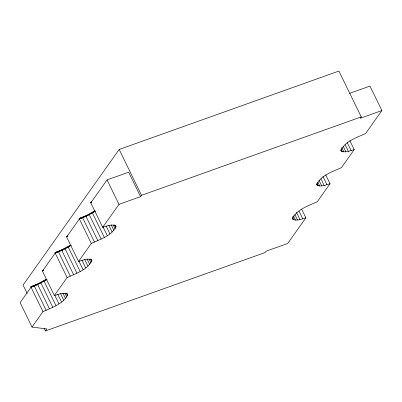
<?xml version="1.0" encoding="UTF-8"?>
<svg xmlns="http://www.w3.org/2000/svg" width="402" height="402" viewBox="0 0 402 402"><rect width="100%" height="100%" fill="white"/><g stroke="black" fill="none" stroke-linecap="round" stroke-linejoin="round"><path stroke-width="0.6" d="M44.059 328.143L45.426 330.941L46.838 328.942L32.024 327.077L42.959 311.65C51.582 307.641 63.581 303.962 67.707 294.741L67.164 293.631M43.396 270.209L42.225 270.626L54.376 295.535L67.124 277.541C75.752 273.531 87.747 269.853 91.877 260.627L91.334 259.516M67.566 236.1L66.395 236.517L78.546 261.426L91.294 243.426C99.917 239.421 111.917 235.743 116.047 226.517L115.505 225.406M349.549 93.38L369.976 86.093L381.9 110.54L360.308 118.243L361.257 116.902L338.901 71.059L119.173 149.459L23.065 285.098L27.155 293.485M42.451 271.089L55.2 253.089L65.059 248.768L71.169 245.24M66.621 236.974L79.37 218.979L85.933 216.276L95.339 211.13M90.792 202.864L107.063 179.9L128.655 172.197L140.579 196.643L118.987 204.347L102.716 227.311L90.566 202.407L91.736 201.99M140.579 196.643L141.529 195.302L361.257 116.902M301.807 209.507L305.872 217.844L287.696 243.491L266.104 251.2L265.149 252.541L45.426 330.941M325.705 174.84L330.042 183.729L317.289 201.729C308.666 205.734 296.666 209.412 292.54 218.638L292.978 219.432C297.123 221.261 301.801 218.929 305.872 217.844M349.876 140.73L354.212 149.619L341.459 167.614C332.836 171.624 320.836 175.302 316.711 184.528L317.148 185.322C321.293 187.146 325.972 184.819 330.042 183.729M381.9 110.54L365.629 133.504C357.006 137.514 345.006 141.192 340.881 150.413L341.318 151.212C345.464 153.036 350.142 150.705 354.212 149.619M91.294 243.426L79.149 218.522L87.601 214.909L95.028 210.723M81.712 218.145L79.37 218.979L87.827 215.366L95.249 211.181M57.541 252.255L55.2 253.089L63.657 249.476L71.084 245.295M32.024 327.077L20.1 302.631L31.034 287.204L39.486 283.591L46.913 279.405M33.371 286.365L31.034 287.204L37.597 284.495L47.004 279.355M67.124 277.541L54.979 252.632L61.732 249.838L69.888 245.451L70.109 245.913M42.959 311.65L30.808 286.742L37.562 283.948L45.717 279.566L45.939 280.023M79.149 218.522L85.581 216.226M54.979 252.632L60.245 250.753M61.411 250.335L63.169 249.712M30.808 286.742L37.828 284.239M90.566 202.407L91.636 202.04M66.395 236.517L68.003 235.969M42.225 270.626L43.833 270.079M102.716 227.311C106.781 226.225 111.46 223.894 115.605 225.723L116.047 226.517M78.546 261.426C82.616 260.34 87.289 258.009 91.44 259.833L91.877 260.627M54.376 295.535C58.446 294.45 63.119 292.118 67.27 293.942L67.707 294.741M347.092 142.323L351.137 150.624M345.097 144.71L348.333 151.353M343.182 146.248L345.881 151.785M341.695 147.479L343.856 151.906M340.971 148.946L342.318 151.71M340.775 150.102L341.318 151.212M322.922 176.433L326.972 184.734M320.927 178.825L324.168 185.463M319.012 180.362L321.716 185.895M317.796 182.141L319.685 186.015M316.801 183.056L318.148 185.824M316.605 184.216L317.148 185.322M299.023 211.1L302.801 218.849M296.485 212.382L299.998 219.577M294.842 214.472L297.545 220.005M293.359 215.698L295.52 220.13M292.36 216.613L293.983 219.934M292.44 218.326L292.978 219.432M119.173 149.459L141.529 195.302M107.063 179.9L118.987 204.347M114.55 224.803L115.907 227.582M113.294 224.994L115.188 228.884M111.213 224.824L113.922 230.381M108.887 225.361L112.138 232.029M106.103 225.999L109.897 233.778M102.927 226.688L107.264 235.582M94.053 211.341L94.279 211.799M92.52 212.261L92.746 212.723M92.395 212.924L104.319 237.371M90.927 213.171L91.148 213.628M89.284 214.055L89.505 214.512M89.229 214.658L101.153 239.105M87.601 214.909L87.827 215.366M85.902 215.728L86.123 216.186M85.933 216.276L97.857 240.723M84.189 216.507L84.415 216.964M82.485 217.231L82.711 217.693M82.616 217.728L94.54 242.18M80.802 217.909L81.023 218.366M90.38 258.913L91.736 261.692M89.123 259.104L91.018 262.993M87.043 258.933L89.752 264.491M84.716 259.471L87.973 266.139M81.933 260.114L85.726 267.893M79.028 261.355L83.093 269.692M68.35 246.376L68.576 246.833M68.224 247.034L80.149 271.486M66.757 247.28L66.978 247.738M65.114 248.165L65.335 248.622M65.059 248.768L76.983 273.214M63.436 249.019L63.657 249.476M61.732 249.838L61.953 250.295M61.767 250.386L73.692 274.832M60.024 250.617L60.245 251.074M58.315 251.345L58.541 251.803M58.446 251.843L70.37 276.29M56.632 252.019L56.853 252.476M66.209 293.028L67.566 295.802M64.953 293.214L66.853 297.103M62.873 293.048L65.581 298.601M60.546 293.586L63.802 300.254M57.767 294.224L61.561 302.002M54.863 295.465L58.928 303.801M44.185 280.485L44.406 280.943M44.054 281.144L55.978 305.595M42.587 281.39L42.813 281.847M40.944 282.274L41.165 282.732M40.888 282.877L52.813 307.329M39.265 283.129L39.486 283.591M37.562 283.948L37.788 284.41M37.597 284.495L49.521 308.947M35.853 284.727L36.074 285.184M34.145 285.455L34.371 285.912M34.276 285.953L46.2 310.399M32.461 286.129L32.688 286.586"/></g></svg>
